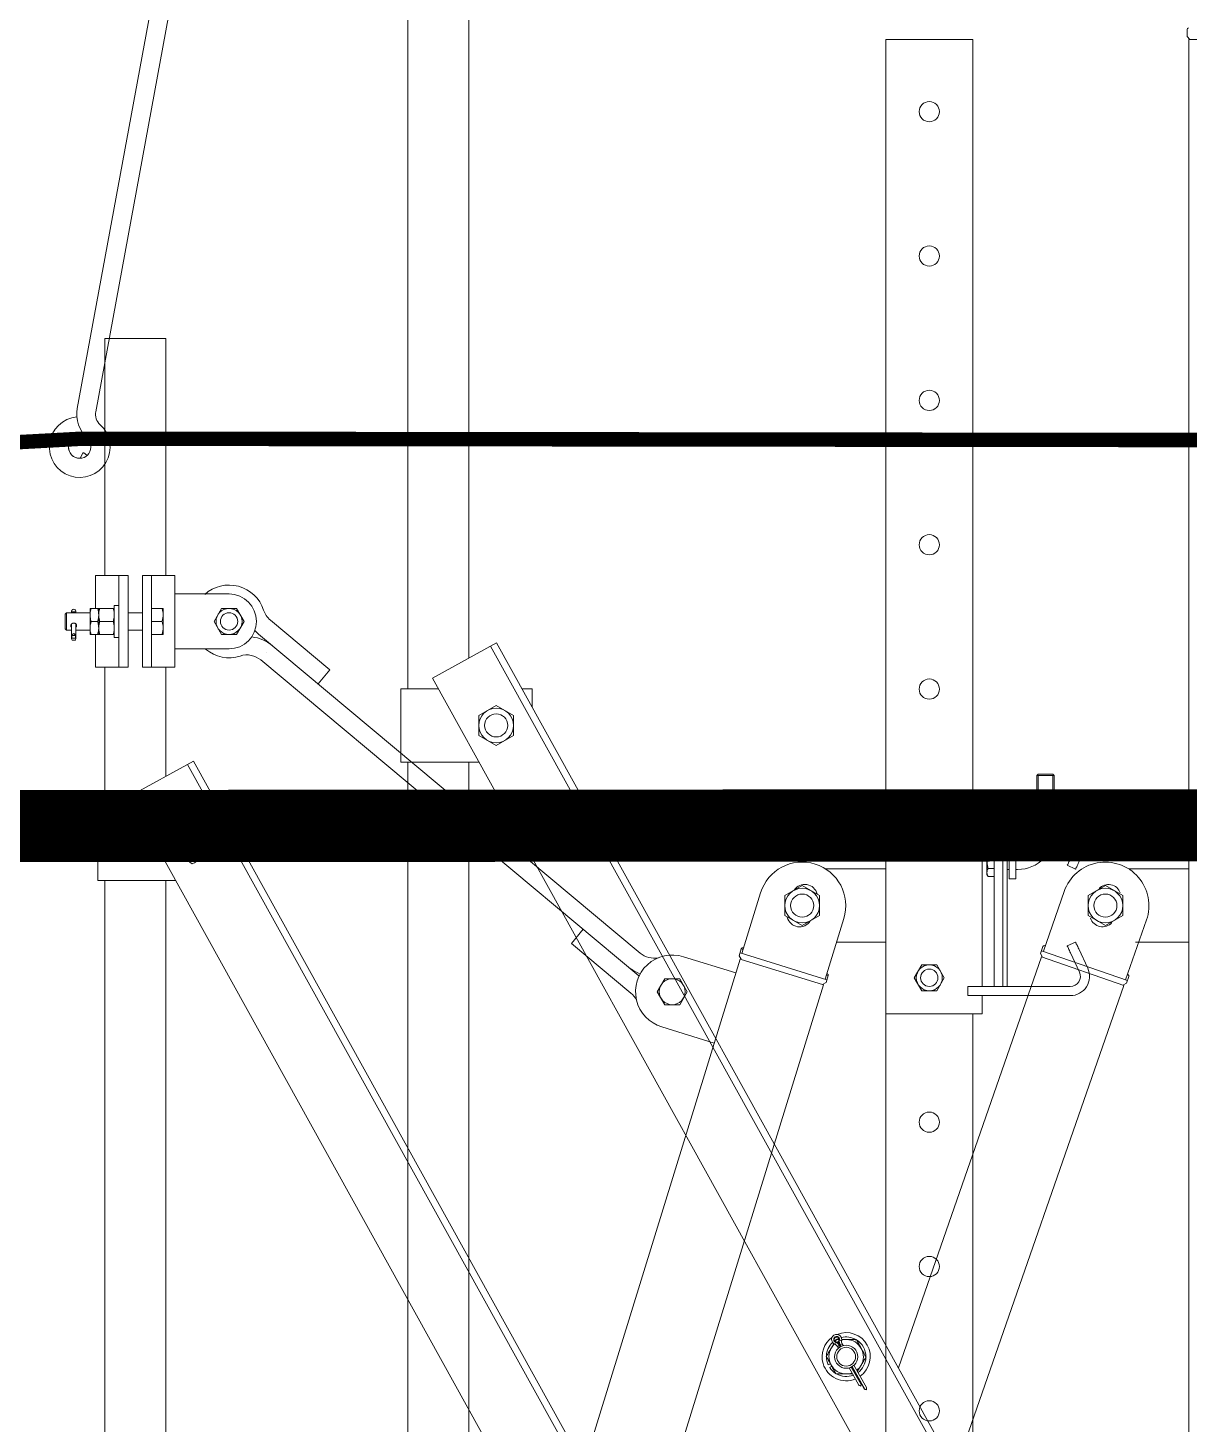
# Model space of a CAD drawing. Header units: millimetres. Extents: x -37020 to 35906, y -101 to 52234.
# Drawn here: x -282.092 to -281.287, y 321.486 to 322.453 of the extents above; entities that cross this region are included whole.
import ezdxf

# ---------------------------------------------------------------- set-up
doc = ezdxf.new("R2010")
doc.units = ezdxf.units.MM
doc.layers.add('Catenaria', color=2, linetype='Continuous')
doc.layers.add('Porticos existentes lado puente', color=5, linetype='Continuous')

msp = doc.modelspace()

# ---------------------------------------------------------------- linework, layer by layer
at = {"color": 251, "linetype": 'Continuous', "lineweight": 15}
for p, q in [((-281.9909, 322.55187), (-282.05756, 322.1892)), ((-281.97812, 322.54952), (-282.04477, 322.18685)), ((-281.82847, 322.52153), (-281.82847, 321.99507)), ((-281.78626, 322.52153), (-281.78626, 322.01636)), ((-281.49752, 322.44483), (-281.43722, 322.44483)), ((-281.49752, 321.07975), (-281.49752, 322.44483)), ((-281.43722, 322.44483), (-281.43722, 321.91983)), ((-281.28887, 322.44683), (-281.28887, 322.45183)), ((-281.28687, 322.44483), (-281.28887, 322.44683)), ((-281.28752, 322.44483), (-281.22722, 322.44483)), ((-281.28752, 321.16176), (-281.28752, 322.44483)), ((-282.03847, 322.23762), (-281.99626, 322.23762)), ((-282.03847, 322.23762), (-282.03847, 322.07346)), ((-281.99626, 322.23762), (-281.99626, 322.07346)), ((-282.04482, 322.07346), (-282.02237, 322.07346)), ((-282.04482, 322.05071), (-282.04482, 322.07346)), ((-282.02872, 322.00996), (-282.02872, 322.07346)), ((-282.02237, 322.00996), (-282.02237, 322.07346)), ((-282.01237, 322.07346), (-281.98992, 322.07346)), ((-282.01237, 322.00996), (-282.01237, 322.07346)), ((-282.00602, 322.00996), (-282.00602, 322.07346)), ((-281.98992, 322.00996), (-281.98992, 322.07346)), ((-281.98992, 322.06071), (-281.95242, 322.06071)), ((-282.06602, 322.04674), (-282.06505, 322.04771)), ((-282.06602, 322.03667), (-282.06602, 322.04674)), ((-282.06505, 322.04771), (-282.04869, 322.04771)), ((-282.06505, 322.03571), (-282.06505, 322.04771)), ((-282.06144, 322.04792), (-282.06144, 322.04891)), ((-282.06144, 322.0479), (-282.06144, 322.04887)), ((-282.06144, 322.04771), (-282.06144, 322.04792)), ((-282.06144, 322.0479), (-282.06144, 322.04792)), ((-282.06144, 322.04771), (-282.06144, 322.0479)), ((-282.05859, 322.04792), (-282.05859, 322.04891)), ((-282.05859, 322.04887), (-282.05859, 322.0479)), ((-282.05859, 322.04771), (-282.05859, 322.04792)), ((-282.05859, 322.04792), (-282.05859, 322.0479)), ((-282.05859, 322.0479), (-282.05859, 322.04771)), ((-282.04869, 322.04621), (-282.04869, 322.05071)), ((-282.04349, 322.05071), (-282.04789, 322.05071)), ((-282.04269, 322.05071), (-282.04269, 322.04621)), ((-282.04189, 322.05071), (-282.03269, 322.05071)), ((-282.03189, 322.05274), (-282.02872, 322.05274)), ((-282.03189, 322.03067), (-282.03189, 322.05274)), ((-282.02237, 322.04771), (-282.01237, 322.04771)), ((-282.00602, 322.05071), (-281.99887, 322.05071)), ((-281.99807, 322.05071), (-281.99807, 322.04621)), ((-281.96281, 322.04171), (-281.95761, 322.05071)), ((-281.95761, 322.05071), (-281.94722, 322.05071)), ((-281.94722, 322.05071), (-281.94202, 322.04171)), ((-282.06505, 322.03571), (-282.06602, 322.03667)), ((-282.06144, 322.0321), (-282.06144, 322.04)), ((-282.06144, 322.04), (-282.06144, 322.03211)), ((-282.05859, 322.04), (-282.05859, 322.0321)), ((-282.05859, 322.04), (-282.05859, 322.03211)), ((-282.04869, 322.03721), (-282.04869, 322.04621)), ((-282.04869, 322.03721), (-282.04869, 322.03271)), ((-282.04349, 322.04171), (-282.04789, 322.04171)), ((-282.04269, 322.04621), (-282.04269, 322.03721)), ((-282.04269, 322.03721), (-282.04269, 322.03271)), ((-282.04189, 322.04171), (-282.03269, 322.04171)), ((-282.00602, 322.04171), (-281.99887, 322.04171)), ((-281.99807, 322.04621), (-281.99807, 322.03721)), ((-281.99807, 322.03721), (-281.99807, 322.03271)), ((-281.95761, 322.03271), (-281.96281, 322.04171)), ((-281.94202, 322.04171), (-281.94722, 322.03271)), ((-281.9238, 322.04262), (-281.88265, 322.00823)), ((-282.06144, 322.03571), (-282.06505, 322.03571)), ((-282.06144, 322.0297), (-282.06144, 322.0321)), ((-282.05882, 322.03204), (-282.06121, 322.03204)), ((-282.06121, 322.03204), (-282.06121, 322.03003)), ((-282.05882, 322.03003), (-282.06121, 322.03003)), ((-282.06118, 322.03227), (-282.05885, 322.03227)), ((-282.06118, 322.02877), (-282.05885, 322.02877)), ((-282.05882, 322.03204), (-282.05882, 322.03003)), ((-282.04869, 322.03571), (-282.05859, 322.03571)), ((-282.05859, 322.0321), (-282.05859, 322.0297)), ((-282.04349, 322.03271), (-282.04789, 322.03271)), ((-282.04482, 322.00996), (-282.04482, 322.03271)), ((-282.04189, 322.03271), (-282.03269, 322.03271)), ((-282.02872, 322.03067), (-282.03189, 322.03067)), ((-282.01237, 322.03571), (-282.02237, 322.03571)), ((-282.00602, 322.03271), (-281.99887, 322.03271)), ((-281.94722, 322.03271), (-281.95761, 322.03271)), ((-281.93194, 322.03288), (-281.66754, 321.81193)), ((-281.76711, 322.02698), (-281.81155, 322.00235)), ((-281.1611, 320.9337), (-281.76711, 322.02698)), ((-281.98992, 322.02271), (-281.95242, 322.02271)), ((-281.16526, 320.9314), (-281.77127, 322.02467)), ((-282.04482, 322.00996), (-282.02237, 322.00996)), ((-282.03847, 322.00996), (-282.03847, 321.91307)), ((-282.01237, 322.00996), (-281.98992, 322.00996)), ((-281.99626, 322.00996), (-281.99626, 321.93436)), ((-281.66864, 321.7963), (-281.93035, 322.01499)), ((-281.89079, 321.99849), (-281.88265, 322.00823)), ((-281.20553, 320.90907), (-281.81155, 322.00235)), ((-281.83338, 321.99507), (-281.80751, 321.99507)), ((-281.83338, 321.94427), (-281.83338, 321.99507)), ((-281.74943, 321.99507), (-281.74237, 321.99507)), ((-281.74237, 321.99507), (-281.74237, 321.98233)), ((-281.77937, 321.9766), (-281.76737, 321.98353)), ((-281.76737, 321.98353), (-281.75537, 321.9766)), ((-281.77937, 321.96274), (-281.77937, 321.9766)), ((-281.75537, 321.9766), (-281.75537, 321.96274)), ((-281.76737, 321.95581), (-281.77937, 321.96274)), ((-281.75537, 321.96274), (-281.76737, 321.95581)), ((-281.97712, 321.94497), (-282.02155, 321.92034)), ((-281.37526, 320.84939), (-281.98127, 321.94267)), ((-281.37111, 320.8517), (-281.97712, 321.94497)), ((-281.83338, 321.94427), (-281.77935, 321.94427)), ((-281.82847, 321.94427), (-281.82847, 320.86656)), ((-281.78626, 321.94427), (-281.78626, 320.86656)), ((-281.39287, 321.93492), (-281.39187, 321.93592)), ((-281.39287, 321.92453), (-281.39287, 321.93492)), ((-281.39287, 321.93492), (-281.38087, 321.93492)), ((-281.38187, 321.93592), (-281.39187, 321.93592)), ((-281.39187, 321.92453), (-281.39187, 321.93492)), ((-281.38187, 321.93592), (-281.38087, 321.93492)), ((-281.38187, 321.93492), (-281.38187, 321.92453)), ((-281.38087, 321.93492), (-281.38087, 321.92453)), ((-281.39729, 321.91443), (-281.39729, 321.92326)), ((-281.39662, 321.92433), (-281.39639, 321.92453)), ((-281.39639, 321.92453), (-281.3962, 321.92453)), ((-281.3962, 321.92453), (-281.3899, 321.92453)), ((-281.39511, 321.91443), (-281.39511, 321.92326)), ((-281.3899, 321.92453), (-281.38056, 321.92453)), ((-281.38468, 321.91443), (-281.38468, 321.92326)), ((-281.38056, 321.92453), (-281.37734, 321.92453)), ((-281.37734, 321.92453), (-281.37711, 321.92433)), ((-281.37644, 321.91443), (-281.37644, 321.92326)), ((-282.04338, 321.91307), (-282.01751, 321.91307)), ((-282.04338, 321.86227), (-282.04338, 321.91307)), ((-281.41554, 320.82707), (-282.02155, 321.92034)), ((-281.95943, 321.91307), (-281.95237, 321.91307)), ((-281.95237, 321.91307), (-281.95237, 321.90032)), ((-281.49737, 321.91983), (-281.43087, 321.91983)), ((-281.43087, 321.91983), (-281.43087, 321.90718)), ((-281.3979, 321.90998), (-281.3979, 321.91316)), ((-281.37963, 321.91316), (-281.3979, 321.91316)), ((-281.39639, 321.91316), (-281.39662, 321.91336)), ((-281.37963, 321.91316), (-281.37963, 321.90998)), ((-281.37957, 321.91316), (-281.37841, 321.91316)), ((-281.37841, 321.91316), (-281.37841, 321.90998)), ((-281.37583, 321.91316), (-281.37841, 321.91316)), ((-281.37711, 321.91336), (-281.37734, 321.91316)), ((-281.37583, 321.91316), (-281.37583, 321.90998)), ((-281.47776, 321.89483), (-281.47256, 321.90383)), ((-281.47256, 321.90383), (-281.46217, 321.90383)), ((-281.46217, 321.90383), (-281.45697, 321.89483)), ((-281.44069, 321.90718), (-281.44069, 321.90083)), ((-281.36972, 321.90718), (-281.44069, 321.90718)), ((-281.39957, 321.90718), (-281.39957, 321.90998)), ((-281.37417, 321.90998), (-281.39957, 321.90998)), ((-281.37417, 321.90998), (-281.37417, 321.90718)), ((-281.47256, 321.88583), (-281.47776, 321.89483)), ((-281.45697, 321.89483), (-281.46217, 321.88583)), ((-281.36972, 321.90083), (-281.44069, 321.90083)), ((-281.43087, 321.90083), (-281.43087, 321.78883)), ((-281.42254, 321.78883), (-281.42254, 321.90083)), ((-281.41637, 321.90083), (-281.41637, 321.78883)), ((-281.41337, 321.90083), (-281.41337, 321.78883)), ((-281.39495, 321.89522), (-281.39287, 321.89522)), ((-281.39287, 321.89522), (-281.39287, 321.90083)), ((-281.38087, 321.89522), (-281.39287, 321.89522)), ((-281.39187, 321.89522), (-281.39187, 321.90083)), ((-281.38187, 321.90083), (-281.38187, 321.89522)), ((-281.38087, 321.90083), (-281.38087, 321.89522)), ((-281.46217, 321.88583), (-281.47256, 321.88583)), ((-281.42746, 321.88542), (-281.42661, 321.88689)), ((-281.42746, 321.88542), (-281.42746, 321.88415)), ((-281.42746, 321.88415), (-281.42746, 321.87592)), ((-281.42661, 321.88689), (-281.42254, 321.88689)), ((-281.41339, 321.88192), (-281.41217, 321.88192)), ((-281.41217, 321.88192), (-281.41217, 321.88383)), ((-281.40617, 321.88192), (-281.41217, 321.88192)), ((-281.40742, 321.88192), (-281.41217, 321.88192)), ((-281.41217, 321.88192), (-281.41217, 321.86342)), ((-281.41017, 321.88583), (-281.40617, 321.88583)), ((-281.40742, 321.88192), (-281.40742, 321.86342)), ((-281.40617, 321.88583), (-281.40588, 321.88583)), ((-281.36337, 321.89087), (-281.36959, 321.87754)), ((-281.36383, 321.87486), (-281.35762, 321.88819)), ((-281.42746, 321.87592), (-281.42746, 321.86769)), ((-281.42661, 321.88141), (-281.42254, 321.88141)), ((-281.37179, 321.87282), (-281.37182, 321.87275)), ((-281.37182, 321.87275), (-281.36607, 321.87006)), ((-281.37169, 321.87304), (-281.37179, 321.87282)), ((-281.37152, 321.8734), (-281.37169, 321.87304)), ((-281.37129, 321.87388), (-281.37152, 321.8734)), ((-281.37102, 321.87448), (-281.37129, 321.87388)), ((-281.3707, 321.87517), (-281.37102, 321.87448)), ((-281.37034, 321.87592), (-281.3707, 321.87517)), ((-281.36997, 321.87672), (-281.37034, 321.87592)), ((-281.36959, 321.87754), (-281.36997, 321.87672)), ((-281.36526, 321.87179), (-281.36494, 321.87248)), ((-281.36494, 321.87248), (-281.36459, 321.87324)), ((-281.36459, 321.87324), (-281.36422, 321.87404)), ((-281.36422, 321.87404), (-281.36383, 321.87486)), ((-281.53937, 321.87023), (-281.49752, 321.87023)), ((-281.49752, 321.87023), (-281.49752, 321.81943)), ((-281.42746, 321.86769), (-281.42746, 321.86642)), ((-281.42661, 321.86495), (-281.42746, 321.86642)), ((-281.42661, 321.87044), (-281.42254, 321.87044)), ((-281.42661, 321.86495), (-281.42254, 321.86495)), ((-281.41217, 321.86992), (-281.41337, 321.86992)), ((-281.40742, 321.86342), (-281.41217, 321.86342)), ((-281.40617, 321.86992), (-281.40742, 321.86992)), ((-281.36607, 321.87006), (-281.36604, 321.87014)), ((-281.36604, 321.87014), (-281.36593, 321.87036)), ((-281.36593, 321.87036), (-281.36577, 321.87071)), ((-281.36577, 321.87071), (-281.36554, 321.8712)), ((-281.36554, 321.8712), (-281.36526, 321.87179)), ((-281.32917, 321.87023), (-281.28752, 321.87023)), ((-281.28752, 321.87023), (-281.28752, 321.81943)), ((-282.04338, 321.86227), (-281.98936, 321.86227)), ((-282.03847, 321.86227), (-282.03847, 321.26595)), ((-281.99626, 321.86227), (-281.99626, 321.26595)), ((-281.58423, 321.85371), (-281.59719, 321.81167)), ((-281.56742, 321.85176), (-281.55542, 321.85869)), ((-281.55542, 321.85869), (-281.54342, 321.85176)), ((-281.37389, 321.85473), (-281.38835, 321.81318)), ((-281.35742, 321.85176), (-281.34542, 321.85869)), ((-281.34542, 321.85869), (-281.33342, 321.85176)), ((-281.56742, 321.8379), (-281.56742, 321.85176)), ((-281.54342, 321.85176), (-281.54342, 321.8379)), ((-281.35742, 321.8379), (-281.35742, 321.85176)), ((-281.33342, 321.85176), (-281.33342, 321.8379)), ((-281.55542, 321.83097), (-281.56742, 321.8379)), ((-281.54342, 321.8379), (-281.55542, 321.83097)), ((-281.5266, 321.83595), (-281.53957, 321.7939)), ((-281.34542, 321.83097), (-281.35742, 321.8379)), ((-281.33342, 321.8379), (-281.34542, 321.83097)), ((-281.31694, 321.83493), (-281.33139, 321.79337)), ((-281.7071, 321.82844), (-281.71524, 321.81869)), ((-281.67409, 321.7843), (-281.71524, 321.81869)), ((-281.5976, 321.81493), (-281.59907, 321.81015)), ((-281.5976, 321.81493), (-281.59631, 321.81453)), ((-281.59601, 321.81549), (-281.59635, 321.81559)), ((-281.5317, 321.81943), (-281.49752, 321.81943)), ((-281.38864, 321.81645), (-281.39028, 321.81173)), ((-281.38736, 321.81707), (-281.38703, 321.81695)), ((-281.36607, 321.8196), (-281.37182, 321.81692)), ((-281.37182, 321.81692), (-281.37179, 321.81684)), ((-281.37179, 321.81684), (-281.37169, 321.81662)), ((-281.37169, 321.81662), (-281.37152, 321.81626)), ((-281.37152, 321.81626), (-281.37129, 321.81578)), ((-281.37129, 321.81578), (-281.37102, 321.81518)), ((-281.37102, 321.81518), (-281.3707, 321.8145)), ((-281.3707, 321.8145), (-281.37034, 321.81374)), ((-281.36604, 321.81952), (-281.36607, 321.8196)), ((-281.36593, 321.8193), (-281.36604, 321.81952)), ((-281.36577, 321.81895), (-281.36593, 321.8193)), ((-281.36554, 321.81846), (-281.36577, 321.81895)), ((-281.36526, 321.81787), (-281.36554, 321.81846)), ((-281.36494, 321.81718), (-281.36526, 321.81787)), ((-281.36459, 321.81642), (-281.36494, 321.81718)), ((-281.36422, 321.81562), (-281.36459, 321.81642)), ((-281.36383, 321.8148), (-281.36422, 321.81562)), ((-281.35762, 321.80147), (-281.36383, 321.8148)), ((-281.32453, 321.81943), (-281.28752, 321.81943)), ((-281.7046, 321.46334), (-281.59837, 321.80784)), ((-281.63761, 321.80937), (-281.60134, 321.79819)), ((-281.59907, 321.81015), (-281.59775, 321.80765)), ((-281.53828, 321.7935), (-281.59848, 321.81206)), ((-281.59837, 321.80784), (-281.54075, 321.79008)), ((-281.48868, 321.52467), (-281.38966, 321.8094)), ((-281.39028, 321.81173), (-281.38905, 321.80918)), ((-281.38966, 321.8094), (-281.33271, 321.78959)), ((-281.33012, 321.79292), (-281.38962, 321.81362)), ((-281.37034, 321.81374), (-281.36997, 321.81294)), ((-281.36997, 321.81294), (-281.36959, 321.81212)), ((-281.36959, 321.81212), (-281.36337, 321.79879)), ((-281.53739, 321.79637), (-281.53887, 321.79159)), ((-281.53868, 321.79677), (-281.53739, 321.79637)), ((-281.53805, 321.79762), (-281.53839, 321.79772)), ((-281.47776, 321.79483), (-281.47256, 321.80383)), ((-281.47256, 321.80383), (-281.46217, 321.80383)), ((-281.46217, 321.80383), (-281.45697, 321.79483)), ((-281.32913, 321.79576), (-281.33077, 321.79104)), ((-281.32975, 321.79703), (-281.33008, 321.79715)), ((-281.54075, 321.79008), (-281.66603, 321.38376)), ((-281.65587, 321.78522), (-281.65067, 321.79422)), ((-281.65067, 321.77622), (-281.65587, 321.78522)), ((-281.65067, 321.79422), (-281.64028, 321.79422)), ((-281.64028, 321.79422), (-281.63508, 321.78522)), ((-281.63508, 321.78522), (-281.64028, 321.77622)), ((-281.53887, 321.79159), (-281.54137, 321.79027)), ((-281.47256, 321.78583), (-281.47776, 321.79483)), ((-281.46217, 321.78583), (-281.47256, 321.78583)), ((-281.45697, 321.79483), (-281.46217, 321.78583)), ((-281.33271, 321.78959), (-281.44945, 321.4539)), ((-281.44069, 321.78248), (-281.44069, 321.78883)), ((-281.36972, 321.78883), (-281.44069, 321.78883)), ((-281.33077, 321.79104), (-281.33332, 321.7898)), ((-281.64028, 321.77622), (-281.65067, 321.77622)), ((-281.36972, 321.78248), (-281.44069, 321.78248)), ((-281.43087, 321.78248), (-281.43087, 321.76983)), ((-281.49737, 321.76983), (-281.43087, 321.76983)), ((-281.43722, 321.76983), (-281.43722, 320.97096)), ((-281.65258, 321.76083), (-281.61631, 321.74965)), ((-281.53301, 321.54345), (-281.53209, 321.54406)), ((-281.53163, 321.54439), (-281.53249, 321.54295)), ((-281.53209, 321.54406), (-281.53195, 321.54414)), ((-281.53131, 321.5445), (-281.53012, 321.54505)), ((-281.53012, 321.54505), (-281.5301, 321.54507)), ((-281.52995, 321.54397), (-281.52995, 321.54398)), ((-281.52992, 321.54397), (-281.52995, 321.54397)), ((-281.52989, 321.54396), (-281.52992, 321.54397)), ((-281.52984, 321.54395), (-281.52989, 321.54396)), ((-281.52979, 321.54394), (-281.52984, 321.54395)), ((-281.52973, 321.54393), (-281.52979, 321.54394)), ((-281.52967, 321.54392), (-281.52973, 321.54393)), ((-281.5296, 321.5439), (-281.52967, 321.54392)), ((-281.52902, 321.54378), (-281.5296, 321.5439)), ((-281.52855, 321.54369), (-281.52902, 321.54378)), ((-281.52825, 321.54362), (-281.52855, 321.54369)), ((-281.52814, 321.5436), (-281.52825, 321.54362)), ((-281.5328, 321.54102), (-281.53276, 321.54112)), ((-281.53276, 321.54112), (-281.53266, 321.54141)), ((-281.53266, 321.54141), (-281.53249, 321.54186)), ((-281.53249, 321.54186), (-281.53229, 321.54241)), ((-281.53229, 321.54241), (-281.53226, 321.54248)), ((-281.53226, 321.54248), (-281.53224, 321.54254)), ((-281.53224, 321.54254), (-281.53222, 321.5426)), ((-281.53222, 321.5426), (-281.5322, 321.54265)), ((-281.5322, 321.54265), (-281.53218, 321.54269)), ((-281.53218, 321.54269), (-281.53217, 321.54272)), ((-281.53217, 321.54272), (-281.53216, 321.54274)), ((-281.53216, 321.54274), (-281.53216, 321.54275)), ((-281.53073, 321.54278), (-281.53139, 321.54239)), ((-281.53103, 321.5395), (-281.52973, 321.54022)), ((-281.53035, 321.53827), (-281.53103, 321.5395)), ((-281.53006, 321.54313), (-281.53073, 321.54278)), ((-281.52973, 321.54022), (-281.52941, 321.54039)), ((-281.52973, 321.54022), (-281.52915, 321.53918)), ((-281.52909, 321.54057), (-281.52941, 321.54039)), ((-281.52941, 321.54039), (-281.52884, 321.53936)), ((-281.52941, 321.54039), (-281.52884, 321.53936)), ((-281.52779, 321.54129), (-281.52909, 321.54057)), ((-281.52909, 321.54057), (-281.52852, 321.53953)), ((-281.52779, 321.54129), (-281.52711, 321.54007)), ((-281.53583, 321.52741), (-281.53743, 321.52668)), ((-281.53492, 321.52577), (-281.53639, 321.5248)), ((-281.51614, 321.51264), (-281.5228, 321.52466)), ((-281.5214, 321.5252), (-281.51464, 321.513)), ((-281.52108, 321.52537), (-281.51259, 321.51005)), ((-281.52108, 321.52536), (-281.51453, 321.51355)), ((-281.52077, 321.52555), (-281.51207, 321.50985)), ((-281.51957, 321.52645), (-281.51097, 321.51094)), ((-281.51614, 321.51264), (-281.51609, 321.51261)), ((-281.51609, 321.51261), (-281.51592, 321.51251)), ((-281.51592, 321.51251), (-281.51566, 321.51235)), ((-281.51566, 321.51235), (-281.5153, 321.51213)), ((-281.5153, 321.51213), (-281.51486, 321.51187)), ((-281.51486, 321.51187), (-281.51479, 321.51222)), ((-281.51479, 321.51222), (-281.51472, 321.5126)), ((-281.51472, 321.5126), (-281.51464, 321.513)), ((-281.51464, 321.513), (-281.51462, 321.51308)), ((-281.51462, 321.51308), (-281.51461, 321.51316)), ((-281.51461, 321.51316), (-281.51459, 321.51324)), ((-281.51459, 321.51324), (-281.51458, 321.51332)), ((-281.51458, 321.51332), (-281.51457, 321.51338)), ((-281.51457, 321.51338), (-281.51455, 321.51344)), ((-281.51455, 321.51349), (-281.51454, 321.51352)), ((-281.51455, 321.51344), (-281.51455, 321.51349)), ((-281.51454, 321.51352), (-281.51453, 321.51354)), ((-281.51453, 321.51354), (-281.51453, 321.51355)), ((-281.51258, 321.51005), (-281.51259, 321.51005)), ((-281.51256, 321.51004), (-281.51258, 321.51005)), ((-281.51253, 321.51003), (-281.51256, 321.51004)), ((-281.51249, 321.51001), (-281.51253, 321.51003)), ((-281.51243, 321.50999), (-281.51249, 321.51001)), ((-281.51237, 321.50997), (-281.51243, 321.50999)), ((-281.5123, 321.50994), (-281.51237, 321.50997)), ((-281.51222, 321.50991), (-281.5123, 321.50994)), ((-281.51215, 321.50988), (-281.51222, 321.50991)), ((-281.51207, 321.50985), (-281.51215, 321.50988)), ((-281.51169, 321.50971), (-281.51207, 321.50985)), ((-281.51133, 321.50957), (-281.51169, 321.50971)), ((-281.51099, 321.50944), (-281.51133, 321.50957)), ((-281.51098, 321.50995), (-281.51099, 321.50944)), ((-281.51097, 321.51068), (-281.51098, 321.51037)), ((-281.51098, 321.51037), (-281.51098, 321.50995)), ((-281.51097, 321.51094), (-281.51097, 321.51087)), ((-281.51097, 321.51087), (-281.51097, 321.51068))]:
    msp.add_line(p, q, dxfattribs=at)
msp.add_lwpolyline([(-282.0531, 322.15849), (-282.05103, 322.15682, 0.376662), (-282.05053, 322.15684, 0.42904), (-282.05053, 322.16806, 0.376662), (-282.05103, 322.16808), (-282.0531, 322.1664, -0.476974), (-282.05368, 322.16653), (-282.05544, 322.16999, 0.278878), (-282.05578, 322.17019, 1.011739), (-282.05578, 322.15471, 0.278879), (-282.05544, 322.15491), (-282.05368, 322.15837, -0.476974)], format="xyb", close=True, dxfattribs=at)
for centre, radius in [((-281.46737, 322.39483), 0.007), ((-281.46737, 322.29483), 0.007), ((-281.46737, 322.19483), 0.007), ((-282.05587, 322.16245), 0.00774), ((-281.46737, 322.09483), 0.007), ((-281.95242, 322.04171), 0.009), ((-281.95242, 322.04171), 0.006), ((-281.95242, 322.04171), 0.006), ((-281.95242, 322.04171), 0.006), ((-281.95242, 322.04171), 0.006), ((-281.46737, 321.99483), 0.007), ((-281.76737, 321.96967), 0.012), ((-281.76737, 321.96967), 0.008), ((-281.46737, 321.89483), 0.009), ((-281.97737, 321.88767), 0.008), ((-281.46737, 321.89483), 0.006), ((-281.40587, 321.89333), 0.0075), ((-281.55542, 321.84483), 0.012), ((-281.34542, 321.84483), 0.012), ((-281.55542, 321.84483), 0.008), ((-281.34542, 321.84483), 0.008), ((-281.46737, 321.79483), 0.009), ((-281.46737, 321.79483), 0.006), ((-281.64548, 321.78522), 0.009), ((-281.46737, 321.69483), 0.007), ((-281.46737, 321.59483), 0.007), ((-281.52496, 321.53236), 0.008), ((-281.52496, 321.53236), 0.0065), ((-281.46737, 321.49483), 0.007)]:
    msp.add_circle(centre, radius, dxfattribs=at)
for centre, radius, start, end in [((-281.28787, 322.45183), 0.001, 90, 180), ((-282.05587, 322.16245), 0.021, 95.32641, 47.60252), ((-282.0349, 322.18528), 0.023, 169.58934, 227.43119), ((-282.0349, 322.18528), 0.01, 169.58934, 227.43119), ((-281.95242, 322.04171), 0.0252, 17.99976, 131.97239), ((-281.95242, 322.04171), 0.019, 270, 90), ((-282.06002, 322.04864), 0.00145, 10.96235, 169.03765), ((-282.06121, 322.04887), 0.00023, 169.03765, 180), ((-282.06002, 322.04607), 0.00233, 52.40804, 127.59196), ((-282.05882, 322.04887), 0.00023, 0, 10.96235), ((-281.91418, 322.05413), 0.015, 197.99976, 230.11645), ((-281.93997, 322.00348), 0.0277, 50.11645, 83.2792), ((-281.91418, 322.05413), 0.0277, 222.75942, 230.11645), ((-281.95242, 322.04171), 0.0252, 229.83114, 288.03904), ((-281.93997, 322.00348), 0.015, 50.11645, 108.03904), ((-281.91259, 322.03625), 0.02135, 230.09513, 230.11645), ((-281.36972, 321.89383), 0.01335, 335, 90), ((-281.97737, 321.88767), 0.012, 118, 178), ((-281.97737, 321.88767), 0.012, 58, 118), ((-281.97737, 321.88767), 0.012, 358, 58), ((-281.40617, 321.89522), 0.0253, 270, 0), ((-281.40617, 321.89522), 0.0133, 270, 0), ((-281.40616, 321.89522), 0.00939, 270.87203, 349.88935), ((-281.39495, 321.89322), 0.002, 90, 169.88685), ((-281.36972, 321.89383), 0.007, 335, 90), ((-281.97737, 321.88767), 0.012, 178, 238), ((-281.97737, 321.88767), 0.012, 298, 358), ((-281.41017, 321.88383), 0.002, 90, 180), ((-281.97737, 321.88767), 0.012, 238, 298), ((-281.55542, 321.84483), 0.03015, 342.86605, 162.86605), ((-281.34542, 321.84483), 0.03015, 340.82309, 160.82309), ((-281.55358, 321.8508), 0.00875, 14.28618, 146.5014), ((-281.34336, 321.85073), 0.00875, 19.02061, 137.36328), ((-281.55726, 321.83886), 0.00875, 194.28618, 327.22608), ((-281.34747, 321.83893), 0.00875, 199.02061, 318.49276), ((-281.59664, 321.81464), 0.001, 72.86605, 162.86605), ((-281.38769, 321.81612), 0.001, 70.82309, 160.82309), ((-281.64548, 321.78522), 0.0254, 71.96383, 253.76827), ((-281.65792, 321.82344), 0.015, 230.11645, 280.59473), ((-281.65765, 321.82334), 0.0277, 230.11645, 248.73096), ((-281.53835, 321.79666), 0.001, 342.86605, 72.86605), ((-281.36972, 321.79583), 0.01335, 270, 25), ((-281.36972, 321.79583), 0.007, 270, 25), ((-281.33008, 321.79609), 0.001, 340.82309, 70.82309), ((-281.68371, 321.77279), 0.015, 25.44406, 50.11645), ((-281.52496, 321.53236), 0.01666, 125.98755, 196.76439), ((-281.53158, 321.54431), 0.00351, 29, 249.73362), ((-281.53158, 321.54431), 0.00203, 348.26638, 249.73362), ((-281.53158, 321.54431), 0.00167, 348.26638, 249.73362), ((-281.52496, 321.53236), 0.01666, 305.3746, 112.01245), ((-281.52485, 321.54292), 0.00521, 168.26638, 209), ((-281.52485, 321.54292), 0.00485, 168.26638, 209), ((-281.53158, 321.54431), 0.00351, 348.26638, 29), ((-281.52496, 321.53236), 0.0137, 59.93083, 104.24373), ((-281.52485, 321.54292), 0.00336, 168.26638, 209), ((-281.52496, 321.53236), 0.01191, 89, 105.29023), ((-281.52496, 321.53236), 0.01191, 29, 89), ((-281.52496, 321.53236), 0.0137, 0.02873, 58.46007), ((-281.52496, 321.53236), 0.0137, 133.75627, 177.28782), ((-281.52496, 321.53236), 0.01191, 149, 209), ((-281.52496, 321.53236), 0.01191, 132.70977, 149), ((-281.53397, 321.53787), 0.00336, 29, 69.73362), ((-281.53397, 321.53787), 0.00485, 29, 69.73362), ((-281.53397, 321.53787), 0.00521, 29, 69.73362), ((-281.52496, 321.53236), 0.01191, 329, 29), ((-281.52496, 321.53236), 0.01666, 196.76439, 292.6254), ((-281.52496, 321.53236), 0.0137, 180.48618, 204.5), ((-281.52496, 321.53236), 0.0137, 213.5, 237.86532), ((-281.52496, 321.53236), 0.01191, 209, 269), ((-281.52496, 321.53236), 0.01191, 307.93407, 329), ((-281.52496, 321.53236), 0.0137, 306.75885, 357.50243), ((-281.52496, 321.53236), 0.0137, 240.57769, 291.24115), ((-281.52496, 321.53236), 0.01191, 269, 290.06593)]:
    msp.add_arc(centre, radius, start, end, dxfattribs=at)
at = {"color": 251, "linetype": 'Continuous', "lineweight": 15, "extrusion": (0, 0, -1)}
for centre, major_axis, ratio, start_param, end_param in [((-282.06121, 322.0321), (0.00023, 0), 0.268541, 1.570796, 3.332922), ((-282.06121, 322.0297), (0, -0.000337), 0.683289, 1.379467, 3.141593), ((-282.06002, 322.03204), (0.00145, 0), 0.268541, 3.332922, 3.77896), ((-282.06002, 322.03004), (0, 0.00212), 0.683289, 4.075021, 4.52106), ((-282.06002, 322.03077), (0, 0.00251), 0.578234, -0.933429, 0.933429), ((-282.06002, 322.02877), (0.00145, 0), 0.002646, 0.637368, 2.504225), ((-282.06002, 322.03204), (0.00145, 0), 0.268541, -0.637368, -0.191329), ((-282.06002, 322.03004), (0, -0.00212), 0.683289, -1.379467, -0.933429), ((-282.05882, 322.0321), (0.00023, 0), 0.268541, -0.191329, 1.570796), ((-282.05882, 322.0297), (0, -0.000337), 0.683289, 3.141593, 4.903718)]:
    msp.add_ellipse(centre, major_axis=major_axis, ratio=ratio, start_param=start_param, end_param=end_param, dxfattribs=at)
at = {"color": 251, "linetype": 'Continuous', "lineweight": 15}
for points, knots in [([(-282.04869, 322.04621), (-282.04869, 322.04632), (-282.04869, 322.04677), (-282.04863, 322.04758), (-282.04846, 322.04863), (-282.04821, 322.04967), (-282.048, 322.05036), (-282.04789, 322.05071)], [0, 0, 0, 0, 0.070056, 0.299813, 0.530831, 0.765026, 1, 1, 1, 1]), ([(-282.04789, 322.05071), (-282.048, 322.05071), (-282.04823, 322.05071), (-282.04848, 322.05071), (-282.04866, 322.05071), (-282.04868, 322.05071), (-282.04869, 322.05071)], [0, 0, 0, 0, 0.247269, 0.495363, 0.746874, 1, 1, 1, 1]), ([(-282.04269, 322.04621), (-282.04269, 322.04632), (-282.0427, 322.04677), (-282.04276, 322.04758), (-282.04292, 322.04863), (-282.04317, 322.04967), (-282.04339, 322.05036), (-282.04349, 322.05071)], [0, 0, 0, 0, 0.070056, 0.299813, 0.530831, 0.765026, 1, 1, 1, 1]), ([(-282.04349, 322.05071), (-282.04338, 322.05071), (-282.04315, 322.05071), (-282.0429, 322.05071), (-282.04272, 322.05071), (-282.0427, 322.05071), (-282.04269, 322.05071)], [0, 0, 0, 0, 0.247269, 0.495363, 0.746874, 1, 1, 1, 1]), ([(-282.04269, 322.04621), (-282.04269, 322.04641), (-282.04268, 322.04682), (-282.0426, 322.04778), (-282.04239, 322.04909), (-282.04205, 322.05017), (-282.04189, 322.05071)], [0, 0, 0, 0, 0.134092, 0.268456, 0.632398, 1, 1, 1, 1]), ([(-282.04269, 322.05071), (-282.04269, 322.05071), (-282.04268, 322.05071), (-282.04261, 322.05071), (-282.04245, 322.05071), (-282.04225, 322.05071), (-282.04203, 322.05071), (-282.04189, 322.05071)], [0, 0, 0, 0, 0.070059, 0.376588, 0.530821, 0.683101, 1, 1, 1, 1]), ([(-282.03189, 322.04621), (-282.03189, 322.04641), (-282.0319, 322.04682), (-282.03198, 322.04778), (-282.0322, 322.04909), (-282.03253, 322.05017), (-282.03269, 322.05071)], [0, 0, 0, 0, 0.134092, 0.268456, 0.632398, 1, 1, 1, 1]), ([(-282.03189, 322.05071), (-282.03189, 322.05071), (-282.0319, 322.05071), (-282.03196, 322.05071), (-282.03212, 322.05071), (-282.03237, 322.05071), (-282.03259, 322.05071), (-282.03269, 322.05071)], [0, 0, 0, 0, 0.0700556, 0.2998126, 0.5308313, 0.7650256, 1, 1, 1, 1]), ([(-281.99807, 322.04621), (-281.99807, 322.04632), (-281.99807, 322.04677), (-281.99813, 322.04758), (-281.9983, 322.04863), (-281.99854, 322.04967), (-281.99876, 322.05036), (-281.99887, 322.05071)], [0, 0, 0, 0, 0.0700556, 0.2998126, 0.5308313, 0.7650256, 1, 1, 1, 1]), ([(-281.99887, 322.05071), (-281.99878, 322.05071), (-281.99859, 322.05071), (-281.99837, 322.05071), (-281.9982, 322.05071), (-281.99809, 322.05071), (-281.99807, 322.05071), (-281.99807, 322.05071)], [0, 0, 0, 0, 0.195992, 0.395337, 0.59523, 0.797179, 1, 1, 1, 1]), ([(-282.06002, 322.04061), (-282.06012, 322.04061), (-282.06034, 322.0406), (-282.06066, 322.04051), (-282.06096, 322.04038), (-282.06123, 322.0402), (-282.06148, 322.03998), (-282.06169, 322.03973), (-282.06185, 322.03944), (-282.06196, 322.03914), (-282.06202, 322.03884), (-282.06202, 322.03856), (-282.06196, 322.03829), (-282.06186, 322.03804), (-282.0617, 322.03782), (-282.06156, 322.03767), (-282.06146, 322.0376), (-282.06144, 322.03758)], [0, 0, 0, 0, 0.068185, 0.138424, 0.206589, 0.276604, 0.347191, 0.419719, 0.492019, 0.56656, 0.636312, 0.708255, 0.775366, 0.84438, 0.912446, 0.982318, 1, 1, 1, 1]), ([(-282.05859, 322.03758), (-282.05858, 322.03759), (-282.05849, 322.03765), (-282.05835, 322.0378), (-282.05818, 322.03803), (-282.05807, 322.03829), (-282.05801, 322.03857), (-282.05801, 322.03886), (-282.05807, 322.03915), (-282.05817, 322.03943), (-282.05832, 322.0397), (-282.05852, 322.03995), (-282.05876, 322.04017), (-282.05905, 322.04037), (-282.05936, 322.04051), (-282.05968, 322.0406), (-282.0599, 322.04061), (-282.06002, 322.04061)], [0, 0, 0, 0, 0.007353, 0.079304, 0.153361, 0.224729, 0.298371, 0.366432, 0.436535, 0.503615, 0.572511, 0.642094, 0.713546, 0.785744, 0.860107, 0.929006, 1, 1, 1, 1]), ([(-282.04789, 322.04171), (-282.04804, 322.04219), (-282.04827, 322.04292), (-282.04848, 322.04391), (-282.04864, 322.04492), (-282.04867, 322.04569), (-282.04869, 322.04621)], [0, 0, 0, 0, 0.3298121, 0.4953835, 0.6598535, 1, 1, 1, 1]), ([(-282.04789, 322.04171), (-282.04795, 322.04152), (-282.04807, 322.04114), (-282.04833, 322.04022), (-282.04855, 322.03919), (-282.04867, 322.03806), (-282.04868, 322.03749), (-282.04869, 322.03721)], [0, 0, 0, 0, 0.1285596, 0.257217, 0.6262796, 0.8131452, 1, 1, 1, 1]), ([(-282.04869, 322.03721), (-282.04868, 322.0368), (-282.04865, 322.03584), (-282.04838, 322.03433), (-282.04805, 322.03325), (-282.04789, 322.03271)], [0, 0, 0, 0, 0.268407, 0.632373, 1, 1, 1, 1]), ([(-282.04349, 322.04171), (-282.04338, 322.04207), (-282.04315, 322.0428), (-282.0429, 322.04392), (-282.04272, 322.04505), (-282.0427, 322.04582), (-282.04269, 322.04621)], [0, 0, 0, 0, 0.247269, 0.495363, 0.746874, 1, 1, 1, 1]), ([(-282.04349, 322.04171), (-282.04338, 322.04133), (-282.04309, 322.04041), (-282.04284, 322.03919), (-282.04271, 322.03806), (-282.0427, 322.03749), (-282.04269, 322.03721)], [0, 0, 0, 0, 0.257198, 0.626269, 0.812787, 1, 1, 1, 1]), ([(-282.04269, 322.03721), (-282.0427, 322.0368), (-282.04273, 322.03584), (-282.043, 322.03433), (-282.04333, 322.03325), (-282.04349, 322.03271)], [0, 0, 0, 0, 0.268407, 0.632373, 1, 1, 1, 1]), ([(-282.04189, 322.04171), (-282.04195, 322.0419), (-282.04207, 322.04227), (-282.04233, 322.0432), (-282.04255, 322.04423), (-282.04267, 322.04535), (-282.04268, 322.04592), (-282.04269, 322.04621)], [0, 0, 0, 0, 0.128559, 0.257217, 0.626279, 0.812792, 1, 1, 1, 1]), ([(-282.04189, 322.04171), (-282.042, 322.04135), (-282.04223, 322.04062), (-282.04248, 322.0395), (-282.04266, 322.03836), (-282.04268, 322.03759), (-282.04269, 322.03721)], [0, 0, 0, 0, 0.247269, 0.495363, 0.746874, 1, 1, 1, 1]), ([(-282.04269, 322.03721), (-282.04269, 322.0371), (-282.04269, 322.03665), (-282.04263, 322.03584), (-282.04246, 322.03479), (-282.04221, 322.03374), (-282.042, 322.03305), (-282.04189, 322.03271)], [0, 0, 0, 0, 0.070056, 0.299813, 0.530831, 0.765026, 1, 1, 1, 1]), ([(-282.03269, 322.04171), (-282.03263, 322.0419), (-282.03251, 322.04227), (-282.03225, 322.0432), (-282.03204, 322.04423), (-282.03191, 322.04535), (-282.0319, 322.04592), (-282.03189, 322.04621)], [0, 0, 0, 0, 0.128559, 0.257217, 0.626279, 0.812792, 1, 1, 1, 1]), ([(-282.03269, 322.04171), (-282.03258, 322.04135), (-282.03235, 322.04062), (-282.0321, 322.0395), (-282.03192, 322.03836), (-282.0319, 322.03759), (-282.03189, 322.03721)], [0, 0, 0, 0, 0.247269, 0.495363, 0.746874, 1, 1, 1, 1]), ([(-282.03189, 322.03721), (-282.03189, 322.0371), (-282.0319, 322.03653), (-282.03197, 322.03572), (-282.03213, 322.0348), (-282.03233, 322.03386), (-282.03255, 322.03317), (-282.03269, 322.03271)], [0, 0, 0, 0, 0.070059, 0.376588, 0.530821, 0.683101, 1, 1, 1, 1]), ([(-281.99887, 322.04171), (-281.99875, 322.04207), (-281.99852, 322.0428), (-281.99827, 322.04392), (-281.9981, 322.04505), (-281.99808, 322.04582), (-281.99807, 322.04621)], [0, 0, 0, 0, 0.2472686, 0.4953626, 0.746874, 1, 1, 1, 1]), ([(-281.99807, 322.03721), (-281.99807, 322.03732), (-281.99807, 322.03777), (-281.99813, 322.03858), (-281.9983, 322.03963), (-281.99854, 322.04067), (-281.99876, 322.04136), (-281.99887, 322.04171)], [0, 0, 0, 0, 0.070056, 0.299813, 0.530831, 0.765026, 1, 1, 1, 1]), ([(-281.99887, 322.03271), (-281.99875, 322.03307), (-281.99852, 322.0338), (-281.99827, 322.03492), (-281.9981, 322.03605), (-281.99808, 322.03682), (-281.99807, 322.03721)], [0, 0, 0, 0, 0.2472686, 0.4953626, 0.746874, 1, 1, 1, 1]), ([(-282.04869, 322.03271), (-282.04869, 322.03271), (-282.04869, 322.03271), (-282.04863, 322.03271), (-282.04846, 322.03271), (-282.04821, 322.03271), (-282.048, 322.03271), (-282.04789, 322.03271)], [0, 0, 0, 0, 0.070056, 0.299813, 0.530831, 0.765026, 1, 1, 1, 1]), ([(-282.04269, 322.03271), (-282.04269, 322.03271), (-282.0427, 322.03271), (-282.04276, 322.03271), (-282.04292, 322.03271), (-282.04317, 322.03271), (-282.04339, 322.03271), (-282.04349, 322.03271)], [0, 0, 0, 0, 0.070056, 0.299813, 0.530831, 0.765026, 1, 1, 1, 1]), ([(-282.04189, 322.03271), (-282.042, 322.03271), (-282.04223, 322.03271), (-282.04248, 322.03271), (-282.04266, 322.03271), (-282.04268, 322.03271), (-282.04269, 322.03271)], [0, 0, 0, 0, 0.247269, 0.495363, 0.746874, 1, 1, 1, 1]), ([(-282.03269, 322.03271), (-282.03258, 322.03271), (-282.03235, 322.03271), (-282.0321, 322.03271), (-282.03192, 322.03271), (-282.0319, 322.03271), (-282.03189, 322.03271)], [0, 0, 0, 0, 0.2472686, 0.4953626, 0.746874, 1, 1, 1, 1]), ([(-281.99807, 322.03271), (-281.99807, 322.03271), (-281.99809, 322.03271), (-281.9982, 322.03271), (-281.99837, 322.03271), (-281.99856, 322.03271), (-281.99873, 322.03271), (-281.99882, 322.03271), (-281.99887, 322.03271)], [0, 0, 0, 0, 0.19903, 0.398926, 0.601147, 0.803999, 0.901978, 1, 1, 1, 1]), ([(-281.39729, 321.92326), (-281.39712, 321.9236), (-281.39678, 321.92428), (-281.3964, 321.92453), (-281.39621, 321.92453), (-281.3962, 321.92453)], [0, 0, 0, 0, 0.484341, 0.986326, 1, 1, 1, 1]), ([(-281.3962, 321.92453), (-281.39605, 321.92449), (-281.39574, 321.92439), (-281.39538, 321.92382), (-281.39517, 321.92339), (-281.39511, 321.92326)], [0, 0, 0, 0, 0.406292, 0.82727, 1, 1, 1, 1]), ([(-281.39511, 321.92326), (-281.39467, 321.92345), (-281.39362, 321.9239), (-281.39188, 321.92441), (-281.39057, 321.92449), (-281.3899, 321.92453)], [0, 0, 0, 0, 0.26546, 0.628076, 1, 1, 1, 1]), ([(-281.3899, 321.92453), (-281.38978, 321.92453), (-281.389, 321.92452), (-281.38754, 321.92432), (-281.38593, 321.92381), (-281.38499, 321.9234), (-281.38468, 321.92326)], [0, 0, 0, 0, 0.066532, 0.435282, 0.814551, 1, 1, 1, 1]), ([(-281.38468, 321.92326), (-281.38404, 321.9236), (-281.38274, 321.92428), (-281.38131, 321.92453), (-281.38058, 321.92453), (-281.38056, 321.92453)], [0, 0, 0, 0, 0.484341, 0.986326, 1, 1, 1, 1]), ([(-281.38056, 321.92453), (-281.37998, 321.92449), (-281.37881, 321.92439), (-281.37744, 321.92382), (-281.37667, 321.92339), (-281.37644, 321.92326)], [0, 0, 0, 0, 0.406293, 0.82727, 1, 1, 1, 1]), ([(-281.37644, 321.92326), (-281.37661, 321.92363), (-281.37684, 321.92413), (-281.37708, 321.92426), (-281.37715, 321.92429)], [0, 0, 0, 0, 0.7373052, 1, 1, 1, 1]), ([(-281.39729, 321.91443), (-281.39712, 321.91406), (-281.3969, 321.91356), (-281.39665, 321.91343), (-281.39659, 321.9134)], [0, 0, 0, 0, 0.737305, 1, 1, 1, 1]), ([(-281.3962, 321.91316), (-281.39605, 321.9132), (-281.39574, 321.9133), (-281.39538, 321.91387), (-281.39517, 321.9143), (-281.39511, 321.91443)], [0, 0, 0, 0, 0.406292, 0.82727, 1, 1, 1, 1]), ([(-281.39511, 321.91443), (-281.39467, 321.91424), (-281.39362, 321.91379), (-281.39188, 321.91328), (-281.39057, 321.9132), (-281.3899, 321.91316)], [0, 0, 0, 0, 0.26546, 0.628076, 1, 1, 1, 1]), ([(-281.3899, 321.91316), (-281.38978, 321.91316), (-281.389, 321.91317), (-281.38754, 321.91337), (-281.38593, 321.91388), (-281.38499, 321.91429), (-281.38468, 321.91443)], [0, 0, 0, 0, 0.066532, 0.435282, 0.81455, 1, 1, 1, 1]), ([(-281.38468, 321.91443), (-281.38404, 321.91409), (-281.38274, 321.91341), (-281.38131, 321.91316), (-281.38058, 321.91316), (-281.38056, 321.91316)], [0, 0, 0, 0, 0.484341, 0.986326, 1, 1, 1, 1]), ([(-281.38056, 321.91316), (-281.37998, 321.9132), (-281.37881, 321.9133), (-281.37744, 321.91387), (-281.37667, 321.9143), (-281.37644, 321.91443)], [0, 0, 0, 0, 0.406293, 0.82727, 1, 1, 1, 1]), ([(-281.37644, 321.91443), (-281.37661, 321.91406), (-281.37684, 321.91356), (-281.37708, 321.91343), (-281.37715, 321.9134)], [0, 0, 0, 0, 0.7373052, 1, 1, 1, 1]), ([(-281.983, 321.89826), (-281.98286, 321.89834), (-281.98176, 321.89892), (-281.97969, 321.90002), (-281.97782, 321.90101), (-281.97688, 321.90151)], [0, 0, 0, 0, 0.070099, 0.530788, 1, 1, 1, 1]), ([(-281.97688, 321.90151), (-281.9754, 321.90058), (-281.97346, 321.89937), (-281.97147, 321.89813), (-281.97101, 321.89784)], [0, 0, 0, 0, 0.767633, 1, 1, 1, 1]), ([(-281.98936, 321.88809), (-281.98935, 321.88825), (-281.98931, 321.88949), (-281.98923, 321.89184), (-281.98915, 321.89394), (-281.98912, 321.89501)], [0, 0, 0, 0, 0.070099, 0.53079, 1, 1, 1, 1]), ([(-281.98912, 321.89501), (-281.98812, 321.89554), (-281.98612, 321.8966), (-281.98405, 321.89771), (-281.983, 321.89826)], [0, 0, 0, 0, 0.495457, 1, 1, 1, 1]), ([(-281.97101, 321.89784), (-281.97023, 321.89736), (-281.96866, 321.89638), (-281.9667, 321.89515), (-281.96554, 321.89442), (-281.96513, 321.89417)], [0, 0, 0, 0, 0.391369, 0.788634, 1, 1, 1, 1]), ([(-281.96513, 321.89417), (-281.96517, 321.89305), (-281.96525, 321.89078), (-281.96533, 321.88843), (-281.96537, 321.88725)], [0, 0, 0, 0, 0.495457, 1, 1, 1, 1]), ([(-281.9896, 321.88116), (-281.98956, 321.88229), (-281.98948, 321.88456), (-281.9894, 321.8869), (-281.98936, 321.88809)], [0, 0, 0, 0, 0.495457, 1, 1, 1, 1]), ([(-281.96537, 321.88725), (-281.96538, 321.88708), (-281.96542, 321.88584), (-281.9655, 321.8835), (-281.96558, 321.88139), (-281.96562, 321.88032)], [0, 0, 0, 0, 0.070097, 0.530788, 1, 1, 1, 1]), ([(-281.42661, 321.88689), (-281.42685, 321.88644), (-281.42733, 321.88555), (-281.42742, 321.88462), (-281.42746, 321.88415)], [0, 0, 0, 0, 0.495458, 1, 1, 1, 1]), ([(-281.42746, 321.88415), (-281.42746, 321.88408), (-281.42745, 321.88359), (-281.42727, 321.88266), (-281.42683, 321.88183), (-281.42661, 321.88141)], [0, 0, 0, 0, 0.070092, 0.5307855, 1, 1, 1, 1]), ([(-281.98373, 321.87749), (-281.98419, 321.87778), (-281.98618, 321.87902), (-281.98811, 321.88023), (-281.9896, 321.88116)], [0, 0, 0, 0, 0.232367, 1, 1, 1, 1]), ([(-281.97785, 321.87382), (-281.97826, 321.87407), (-281.97941, 321.87479), (-281.98137, 321.87602), (-281.98294, 321.877), (-281.98373, 321.87749)], [0, 0, 0, 0, 0.211366, 0.603081, 1, 1, 1, 1]), ([(-281.97173, 321.87707), (-281.97188, 321.87699), (-281.97298, 321.87641), (-281.97505, 321.87531), (-281.97691, 321.87432), (-281.97785, 321.87382)], [0, 0, 0, 0, 0.0700988, 0.5307898, 1, 1, 1, 1]), ([(-281.96562, 321.88032), (-281.96661, 321.8798), (-281.96861, 321.87873), (-281.97069, 321.87763), (-281.97173, 321.87707)], [0, 0, 0, 0, 0.495459, 1, 1, 1, 1]), ([(-281.42661, 321.88141), (-281.42696, 321.87999), (-281.42742, 321.87818), (-281.42745, 321.87633), (-281.42746, 321.87592)], [0, 0, 0, 0, 0.781278, 1, 1, 1, 1]), ([(-281.42746, 321.87592), (-281.42735, 321.87442), (-281.42721, 321.87257), (-281.42671, 321.87078), (-281.42661, 321.87044)], [0, 0, 0, 0, 0.805745, 1, 1, 1, 1]), ([(-281.42661, 321.87044), (-281.42685, 321.86999), (-281.42733, 321.86909), (-281.42742, 321.86816), (-281.42746, 321.86769)], [0, 0, 0, 0, 0.495458, 1, 1, 1, 1]), ([(-281.42746, 321.86769), (-281.42746, 321.86763), (-281.42745, 321.86714), (-281.42727, 321.86621), (-281.42683, 321.86537), (-281.42661, 321.86495)], [0, 0, 0, 0, 0.070092, 0.530785, 1, 1, 1, 1]), ([(-281.52994, 321.54436), (-281.53013, 321.54437), (-281.5307, 321.54438), (-281.53125, 321.54439), (-281.53163, 321.54439)], [0, 0, 0, 0, 0.32141, 1, 1, 1, 1]), ([(-281.52475, 321.54427), (-281.52572, 321.54429), (-281.52687, 321.54431), (-281.52796, 321.54433), (-281.52812, 321.54433)], [0, 0, 0, 0, 0.847161, 1, 1, 1, 1]), ([(-281.51787, 321.54415), (-281.51894, 321.54417), (-281.52112, 321.54421), (-281.5235, 321.54425), (-281.52472, 321.54427), (-281.52475, 321.54427)], [0, 0, 0, 0, 0.4845457, 0.9867486, 1, 1, 1, 1]), ([(-281.51454, 321.53814), (-281.51501, 321.53898), (-281.51596, 321.5407), (-281.51706, 321.54269), (-281.51769, 321.54382), (-281.51787, 321.54415)], [0, 0, 0, 0, 0.406635, 0.827972, 1, 1, 1, 1]), ([(-281.53517, 321.5385), (-281.53525, 321.53836), (-281.53578, 321.53748), (-281.53677, 321.53583), (-281.53787, 321.53401), (-281.5385, 321.53295), (-281.53871, 321.5326)], [0, 0, 0, 0, 0.066921, 0.435837, 0.815266, 1, 1, 1, 1]), ([(-281.53342, 321.5414), (-281.53355, 321.54118), (-281.53412, 321.54024), (-281.53471, 321.53926), (-281.53517, 321.5385)], [0, 0, 0, 0, 0.2287917, 1, 1, 1, 1]), ([(-281.51121, 321.53212), (-281.51172, 321.53306), (-281.51278, 321.53496), (-281.51393, 321.53704), (-281.51452, 321.53811), (-281.51454, 321.53814)], [0, 0, 0, 0, 0.484547, 0.986748, 1, 1, 1, 1]), ([(-281.53871, 321.5326), (-281.53819, 321.53167), (-281.53714, 321.52976), (-281.53598, 321.52768), (-281.53539, 321.52661), (-281.53538, 321.52659)], [0, 0, 0, 0, 0.4845457, 0.9867481, 1, 1, 1, 1]), ([(-281.53538, 321.52659), (-281.53491, 321.52574), (-281.53396, 321.52403), (-281.53285, 321.52203), (-281.53223, 321.5209), (-281.53204, 321.52057)], [0, 0, 0, 0, 0.406636, 0.827972, 1, 1, 1, 1]), ([(-281.51475, 321.52623), (-281.51483, 321.52609), (-281.51536, 321.52521), (-281.51619, 321.52382), (-281.51691, 321.52263), (-281.51719, 321.52216)], [0, 0, 0, 0, 0.098345, 0.64049, 1, 1, 1, 1]), ([(-281.51121, 321.53212), (-281.5115, 321.53162), (-281.51221, 321.53044), (-281.5134, 321.52847), (-281.51429, 321.52698), (-281.51475, 321.52623)], [0, 0, 0, 0, 0.265444, 0.628072, 1, 1, 1, 1]), ([(-281.53204, 321.52057), (-281.53097, 321.52055), (-281.52879, 321.52051), (-281.52642, 321.52047), (-281.5252, 321.52045), (-281.52517, 321.52045)], [0, 0, 0, 0, 0.484546, 0.986748, 1, 1, 1, 1]), ([(-281.52517, 321.52045), (-281.5242, 321.52043), (-281.52258, 321.52041), (-281.52104, 321.52038), (-281.52043, 321.52037)], [0, 0, 0, 0, 0.597277, 1, 1, 1, 1])]:
    msp.add_open_spline(points, degree=3, knots=knots, dxfattribs=at)
at = {"layer": 'Catenaria', "color": 90, "ltscale": 0.1, "const_width": 0.01, "elevation": -11.48}
msp.add_lwpolyline([(35.47483, 322.10385), (3.69923, 321.77349), (-52.46169, 322.20832), (-107.41426, 322.12187), (-158.84673, 322.17885), (-218.17348, 322.09305), (-282.05456, 322.16826), (-282.05456, 322.16826), (-342.31774, 318.88639)], dxfattribs=at)
at = {"layer": 'Porticos existentes lado puente', "color": 5, "ltscale": 0.1, "const_width": 0.05, "elevation": -11.48}
msp.add_lwpolyline([(-218.61907, 321.94275), (-282.37511, 321.89976)], dxfattribs=at)

doc.saveas('drawing.dxf')
